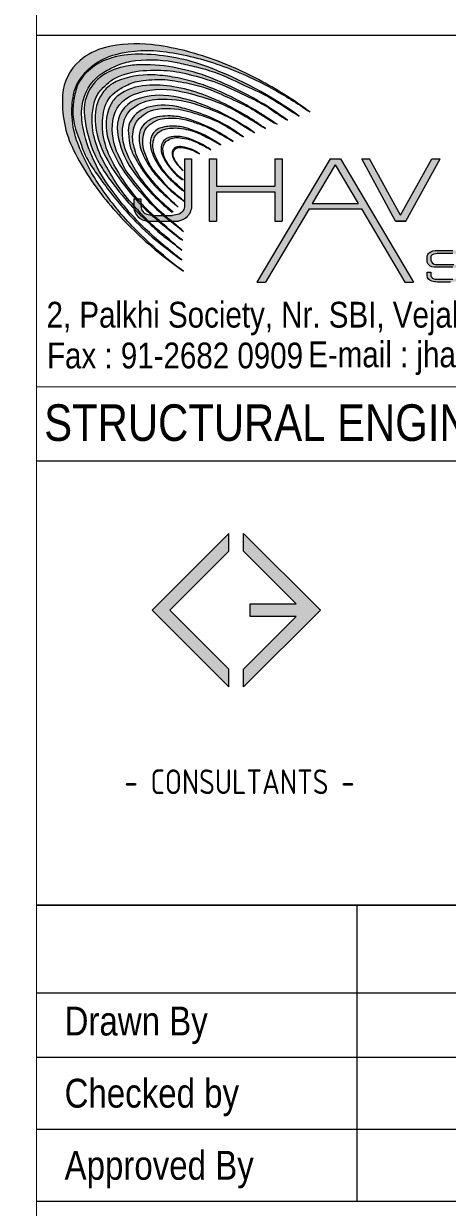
# Model space of a CAD drawing. Header units: millimetres. Extents: x 1112055 to 3390982, y -148532 to 766891.
# Drawn here: x 2508962 to 2513820, y 303938 to 317509 of the extents above; entities that cross this region are included whole.
import ezdxf

# ---------------------------------------------------------------- set-up
doc = ezdxf.new("R2010")
doc.units = ezdxf.units.MM
for name, color, linetype, lineweight in [('B TITLE BLOCK', 250, 'Continuous', 0), ('P_TITLE BLOCK TEXT', 7, 'Continuous', 9), ('tb text', 7, 'Continuous', 13)]:
    doc.layers.add(name, color=color, linetype=linetype, lineweight=lineweight)
doc.layers.add('FORMAT TEXT', color=7, linetype='Continuous')
doc.styles.add('SWINC', font='swissc.ttf')

msp = doc.modelspace()

# ---------------------------------------------------------------- hatches: boundary and pattern name
at = {"layer": 'B TITLE BLOCK', "linetype": 'Continuous', "lineweight": 0}
h = msp.add_hatch(color=251, dxfattribs=at)
h.dxf.hatch_style = 1
h.paths.add_polyline_path([(2510637.789688259, 310784.9735727616), (2511313.750124381, 311460.9340088838), (2511313.750124381, 311665.1286088958), (2510433.595088247, 310784.9735727616), (2511313.750124381, 309904.8185366275), (2511313.750124381, 310109.0131366235)])
h = msp.add_hatch(color=251, dxfattribs=at)
h.dxf.hatch_style = 1
h.paths.add_polyline_path([(2511558.981945776, 310857.1672659352), (2511558.981945776, 310712.7798795883), (2512088.030492132, 310712.7798795883), (2511484.263749167, 310109.0131366235), (2511484.263749167, 309904.8185366275), (2512364.418785302, 310784.9735727616), (2511484.263749167, 311665.1286088958), (2511484.263749167, 311460.9340088838), (2512088.030492132, 310857.1672659352)])
at = {"layer": 'P_TITLE BLOCK TEXT'}
h = msp.add_hatch(color=132, dxfattribs=at)
edge = h.paths.add_edge_path()
edge.add_arc((2509497.087323935, 312796.9146724502), 4608.424852103119, 53.40738024925768, 62.06814965141446)
edge.add_arc((2509781.606941787, 313333.5571372011), 4001.023380330492, 62.06814965141255, 70.03317482809845)
edge.add_arc((2509913.388467747, 313696.2772282207), 3615.105986300904, 70.03317482809624, 75.97859343030217)
edge.add_arc((2510130.128727815, 314564.1933910206), 2720.536365769553, 75.97859343029504, 83.7960061142994)
edge.add_arc((2510257.458466886, 315735.5230879441), 1542.306285797785, 83.79600611433271, 103.4628344697669)
edge.add_arc((2510060.799729651, 316557.0128020379), 697.6051497219257, 103.4628344698398, 130.8945988032239)
edge.add_arc((2509977.905145636, 316652.7271578943), 570.9846538430634, 130.8945988031885, 175.7468558291773)
edge.add_arc((2510625.064213859, 316604.5992218581), 1219.93084407021, 175.746855829192, 206.5994891066179)
edge.add_arc((2512297.272631782, 317441.9601707315), 3090.079060570573, 206.5994891066208, 220.0351460704732)
edge.add_arc((2513212.359561119, 318210.7663203236), 4285.255609820757, 220.0351460704701, 229.4516176688158)
edge.add_arc((2513417.668025458, 318450.7410144091), 4601.07109287479, 229.451617668814, 235.2209120167644)
edge.add_arc((2513531.097649618, 318368.9987973078), 4600.757623939519, 223.75051035085, 233.4797225032668, ccw=False)
edge.add_arc((2512757.424254196, 317628.3544379282), 3529.71860043878, 214.0067101927376, 223.7505103507841, ccw=False)
edge.add_arc((2511770.007618019, 316962.165240252), 2338.584829396477, 200.6184789275923, 214.0067101927408, ccw=False)
edge.add_arc((2510547.951506237, 316502.3746721011), 1032.894013435757, 183.5449206794397, 200.6184789276088, ccw=False)
edge.add_arc((2510544.780935027, 316502.1782564777), 1029.717364109578, 169.3544634026401, 183.5449206794448, ccw=False)
edge.add_arc((2509989.706351568, 316606.5143128875), 464.9219977430661, 148.6346277784486, 169.3544634026329, ccw=False)
edge.add_arc((2510165.177756723, 316499.5516186007), 670.4243870135293, 127.5536660419794, 148.6346277784788, ccw=False)
edge.add_arc((2510189.782024048, 316467.5488234162), 710.7920581279275, 103.94398023848731, 127.5536660419516, ccw=False)
edge.add_arc((2510379.246315833, 315704.4714326406), 1497.03872563152, 81.67138494385972, 103.9439802384972, ccw=False)
edge.add_arc((2510116.451904316, 313909.3579448461), 3311.286045258542, 70.63499127281801, 81.67138494385239, ccw=False)
edge.add_arc((2509925.848425763, 313367.0531547729), 3886.111385143163, 61.11113101054349, 70.6349912728283, ccw=False)
edge.add_arc((2509268.138697875, 312175.0667737046), 5247.51272891791, 55.4482390634318, 61.11113101054292, ccw=False)
h = msp.add_hatch(color=132, dxfattribs=at)
edge = h.paths.add_edge_path()
edge.add_arc((2509470.28429823, 312767.7216808479), 4537.372710664474, 54.2476176802861, 69.31180215863084)
edge.add_arc((2510265.41098384, 314873.2749772402), 2286.688119225094, 69.31180215862862, 88.41161020678418)
edge.add_arc((2510294.155926263, 315909.885730441), 1249.678897776269, 88.41161020676854, 104.299162341918)
edge.add_arc((2510147.995014189, 316483.3328601593), 657.8980069044239, 104.2991623419577, 145.1882889090288)
edge.add_arc((2509886.769184184, 316678.1306524273), 332.3923730206968, 147.0513518631134, 161.3344706506114)
edge.add_arc((2510779.173557721, 316419.9442594885), 1261.156383847728, 163.1975336048336, 170.9660011900473)
edge.add_arc((2510223.420031506, 316508.3050544693), 698.4223329880515, 170.9660011900535, 201.0952379920816)
edge.add_arc((2505592.142078805, 314721.6858377945), 4265.522036209674, 18.79786891564919, 21.095237992080513, ccw=False)
edge.add_arc((2510543.878147686, 316407.1887793057), 965.2150305520931, 198.7978689156404, 215.0918986736582)
edge.add_arc((2521563.835034356, 324149.8166175589), 14433.24144965804, 215.091898673657, 215.8857887100316)
edge.add_arc((2513304.8936862, 318174.4614795748), 4239.371663494402, 215.8857887100279, 222.4444580678758)
edge.add_arc((2512320.733331874, 317274.3982119348), 2905.697981980203, 222.444458067876, 230.6113169813304)
edge.add_arc((2514524.383162452, 319958.2460504865), 6378.321168606501, 230.6113169813325, 233.3279145232606)
edge.add_arc((2511410.036254511, 315775.7780392515), 1163.707536902853, 233.3279145232798, 237.0330179159908)
edge.add_arc((2513891.805875031, 318877.3645357793), 5131.539209071829, 226.396320609743, 232.62480690978862, ccw=False)
edge.add_arc((2512311.775409173, 317218.3824329284), 2840.531157877958, 219.3977118789385, 226.3963206098008, ccw=False)
edge.add_arc((2513536.860696164, 318224.5969014996), 4425.870716836632, 215.4741100902666, 219.3977118789339, ccw=False)
edge.add_arc((2511409.977060342, 316708.9551193331), 1814.203813845037, 203.2559197460728, 215.4741100902674, ccw=False)
edge.add_arc((2511193.714313968, 316616.0148412824), 1578.815898364158, 188.8184660672456, 203.2559197460744, ccw=False)
edge.add_arc((2510287.952255019, 316475.4965338401), 662.2187664898283, 166.8091135261326, 188.8184660672515, ccw=False)
edge.add_arc((2510146.864477054, 316508.5646981596), 517.3075364827082, 121.1077422017205, 166.8091135260995, ccw=False)
edge.add_arc((2510503.639299058, 315917.3129686066), 1207.863023971605, 112.4718728956214, 121.10774220173971, ccw=False)
edge.add_arc((2510332.288130346, 316331.5663599444), 759.5694870580364, 96.52507807220661, 112.4718728955431, ccw=False)
edge.add_arc((2510413.193415375, 315624.2225302026), 1471.525215046036, 77.10621375622361, 96.52507807220258, ccw=False)
edge.add_arc((2491659.166102325, 233699.012191652), 85515.8803465746, 76.96954675787367, 77.10621375622361, ccw=False)
edge.add_arc((2510487.24650864, 315055.0813503527), 2009.553635705669, 64.59019371594559, 76.96954675787362, ccw=False)
edge.add_arc((2523641.467035664, 342745.573163804), 28646.55268171924, 244.5901937159455, 245.2703384407892)
edge.add_arc((2511005.074951993, 315309.5085760223), 1559.67258655407, 57.15566881064939, 65.27033844077931, ccw=False)
edge.add_arc((2518807.162516819, 327395.4317921027), 12825.81003844288, 237.1556688106475, 238.5822244072819)
h = msp.add_hatch(color=132, dxfattribs=at)
edge = h.paths.add_edge_path()
edge.add_arc((2509961.871730637, 313710.1209743724), 3368.603485064137, 53.01612924513843, 62.88470590878565)
edge.add_arc((2508885.231034741, 311607.5647257016), 5730.784250146286, 62.88470590886767, 66.31099627690693)
edge.add_arc((2510352.113608769, 314950.9597896737), 2079.752198828497, 66.31099627691509, 76.9171029981941)
edge.add_arc((2510351.324880733, 315196.0584668948), 1842.052951668406, 75.16724703513815, 87.92433128887261)
edge.add_arc((2510339.641222458, 314873.6893789317), 2164.63369619404, 87.92433128887251, 90.44793256673738)
edge.add_arc((2510331.739775652, 315884.3556358225), 1153.936552799385, 90.44793256671844, 99.46315152081395)
edge.add_arc((2510258.692571451, 316322.599744278), 709.6463406122496, 99.46315152081914, 123.6125298632298)
edge.add_arc((2510117.03711602, 316535.7072218946), 453.7536579032331, 123.6125298633053, 145.7118384992442)
edge.add_arc((2510160.648789004, 316505.9705580303), 506.5385723949935, 145.7118384992209, 186.6728121483949)
edge.add_arc((2511158.588450814, 316622.7214773764), 1511.284483461032, 186.6728121483796, 203.6550427976609)
edge.add_arc((2510883.93720327, 316502.4149523756), 1211.439577324481, 203.6550427976902, 213.9289290409071)
edge.add_arc((2512970.646816481, 317906.1554806109), 3726.363926181037, 213.9289290409087, 220.1424188926592)
edge.add_arc((2511840.992619, 316953.4680423458), 2248.618359147255, 220.1424188926511, 226.815272252253)
edge.add_arc((2332780.25403334, 126171.2666022874), 259401.1408403656, 46.765628140033584, 46.81527225225312, ccw=False)
edge.add_arc((2511593.253291563, 316359.0023319451), 1645.719944618701, 226.7656281400085, 233.4091527490843)
edge.add_arc((2506725.918336416, 309802.9425266281), 6519.625714718475, 51.60004897864178, 53.40915274908309, ccw=False)
edge.add_arc((2530979.284330916, 338939.2838511666), 31392.42891701516, 229.2381174641755, 229.9402789040416, ccw=False)
edge.add_arc((2511818.828273902, 316711.8035207042), 2046.492943634295, 222.3327286225255, 229.2381174643248, ccw=False)
edge.add_arc((2516323.728095266, 320815.6533284647), 8140.400199665319, 220.9611253449949, 222.332728622525, ccw=False)
edge.add_arc((2511630.646783206, 316741.6070820447), 1925.670517726747, 212.7878394635956, 220.9611253449969, ccw=False)
edge.add_arc((2512482.861671939, 317290.5661378708), 2939.389542691986, 206.8507668105024, 212.7878394635885, ccw=False)
edge.add_arc((2510867.334858985, 316472.7073353701), 1128.638343811353, 192.1376993457801, 206.8507668105005, ccw=False)
edge.add_arc((2510557.505349947, 316406.0723836162), 811.724252196598, 165.7026492173356, 192.137699345802, ccw=False)
edge.add_arc((2510092.977601525, 316524.4561480522), 332.3488828546449, 135.9985851138325, 165.702649217316, ccw=False)
edge.add_arc((2510839.684246034, 315803.3342872153), 1370.418028496998, 131.2171625217567, 135.9985851138116, ccw=False)
edge.add_arc((2510201.311597718, 316532.1009110017), 401.5937771015383, 112.3874090602524, 131.2171625218077, ccw=False)
edge.add_arc((2510405.693478147, 316035.9238444649), 938.216209003156, 91.89429604946292, 112.38740906022659, ccw=False)
edge.add_arc((2510473.631498917, 313981.7869172692), 2993.476311848296, 88.85882096968459, 91.89429604946218, ccw=False)
edge.add_arc((2510507.028362906, 315658.3392098749), 1316.591420045597, 76.24362541447539, 88.85882096968322, ccw=False)
edge.add_arc((2509836.248230255, 312918.4074630684), 4137.437385975204, 71.62296314053322, 76.2436254144788, ccw=False)
edge.add_arc((2510652.966811763, 315376.8433372728), 1546.889917008942, 65.54379506612321, 71.62296314056448, ccw=False)
edge.add_arc((2506292.480197055, 305789.2148342567), 12079.52794500559, 63.83661002077838, 65.5437950661219, ccw=False)
edge.add_arc((2510999.372342184, 315370.3318486739), 1404.667903302845, 54.49647087519293, 63.8366100207848, ccw=False)
edge.add_arc((2513236.353944282, 318506.0558254649), 2447.195482992246, 234.4964708751733, 239.3390621587317)
h = msp.add_hatch(color=132, dxfattribs=at)
edge = h.paths.add_edge_path()
edge.add_arc((2509209.865155051, 312519.011758887), 4666.631408107407, 55.28720005186529, 62.77266649209104)
edge.add_arc((2510219.654690618, 314481.546224631), 2459.548166505006, 62.77266649213992, 73.66009049672924)
edge.add_arc((2510309.95470941, 314789.551631517), 2138.578660066693, 73.66009049673525, 80.30206210325413)
edge.add_arc((2510363.490969852, 315102.8195413978), 1820.76910302989, 80.30206210324015, 87.71879765214183)
edge.add_arc((2510398.905218626, 315991.8308612232), 931.0526898986169, 87.71879765215539, 113.7335407099743)
edge.add_arc((2510175.913842007, 316499.0124962197), 377.0144557217715, 113.7335407100428, 142.1411216385968)
edge.add_arc((2510239.570991171, 316449.5300917531), 457.6416285177401, 142.1411216386262, 179.0839824051902)
edge.add_arc((2510711.74603127, 316441.9805391877), 929.8770192244192, 179.083982405194, 206.9126001335007)
edge.add_arc((2511845.396823526, 317017.4279189991), 2201.216393949173, 206.9126001335146, 216.6660081225248)
edge.add_arc((2512696.015341661, 317650.6747474177), 3261.666019846885, 216.6660081225276, 221.4175533272257)
edge.add_arc((2511804.064214432, 316863.8282652135), 2072.25263506492, 221.4175533272245, 228.8969356126009)
edge.add_arc((2518263.042193397, 324267.0943928453), 11897.05522286114, 228.8969356125978, 229.84112364742)
edge.add_arc((2512477.440860445, 317410.7838843485), 2925.869316148596, 229.8411236474246, 234.6107852575575)
edge.add_arc((2514017.511674595, 319145.2011274942), 5237.748931192642, 226.7327607072961, 231.863239097975, ccw=False)
edge.add_arc((2511916.164386082, 316912.7494749211), 2171.888398153223, 216.012105859486, 226.7327607073685, ccw=False)
edge.add_arc((2511978.783847653, 316958.2653946226), 2249.302194813763, 205.6454571080764, 216.0121058594789, ccw=False)
edge.add_arc((2510756.960793138, 316371.6735309651), 893.9640115322901, 186.8155097429075, 205.6454571080976, ccw=False)
edge.add_arc((2510611.142635806, 316354.2457334705), 747.1080850819076, 166.8301474618921, 186.8155097428888, ccw=False)
edge.add_arc((2510228.862244599, 316443.696604938), 354.5017225515105, 123.58637095542869, 166.8301474618788, ccw=False)
edge.add_arc((2510589.427002892, 315900.7228495086), 1006.289605214421, 115.5585784403805, 123.58637095542551, ccw=False)
edge.add_arc((2510385.794521051, 316326.5263338583), 534.2993564349485, 95.85490133411099, 115.5585784403803, ccw=False)
edge.add_arc((2510582.843808384, 314404.9282535752), 2465.974174772434, 92.7148386940309, 95.85490133412219, ccw=False)
edge.add_arc((2510515.267308981, 315830.0406093991), 1039.260534973545, 80.06109503447539, 92.71483869401328, ccw=False)
edge.add_arc((2508958.637468361, 306946.5728590107), 10058.07951158695, 79.28571113577192, 80.06109503447573, ccw=False)
edge.add_arc((2510530.336790311, 315253.2010385855), 1604.068009803695, 65.80530353127023, 79.28571113577738, ccw=False)
edge.add_arc((2498008.682110802, 287384.3567540153), 32156.71630206678, 65.22654519456478, 65.80530353126977, ccw=False)
edge.add_arc((2511032.88315543, 315605.6412654557), 1075.038221138345, 56.83056846318078, 65.22654519454659, ccw=False)
edge.add_arc((2514206.178853282, 320460.5966715423), 4724.996052994775, 236.8305684631811, 240.3307255067283)
h = msp.add_hatch(color=132, dxfattribs=at)
edge = h.paths.add_edge_path()
edge.add_arc((2509974.727360678, 313933.7723161639), 2952.939911438774, 53.45077465836557, 63.24895756192379)
edge.add_arc((2509974.727360564, 313933.7723159527), 2952.939911686806, 63.24895756192669, 69.50129580793718)
edge.add_arc((2510415.999163988, 315114.0887427129), 1692.833697193314, 69.50129580793288, 81.0246655039673)
edge.add_arc((2510452.510461193, 315345.2560391281), 1458.800806882238, 81.02466550398422, 93.23353139608206)
edge.add_arc((2510404.507206074, 316194.9349123266), 607.7670237224704, 93.23353139606027, 126.5489646332064)
edge.add_arc((2510202.641831318, 316467.2532908604), 268.7877783189213, 126.5489646331453, 154.7327908248584)
edge.add_arc((2510459.951219585, 316345.8038160248), 553.3191407964289, 154.7327908248444, 198.2173147103045)
edge.add_arc((2511279.224107304, 316615.4414097577), 1415.82276195335, 198.217314710292, 217.7196306197726)
edge.add_arc((2513447.293908535, 318292.3030406581), 4156.697000624698, 217.7196306197807, 222.3629290591741)
edge.add_arc((2511784.839723062, 316776.2450778105), 1906.766853811994, 222.3629290591775, 231.7364027694779)
edge.add_arc((2557601.805779747, 374866.4291860899), 75890.98049681171, 231.7364027694789, 231.9209567121595)
edge.add_arc((2519219.991757114, 325328.8794496959), 13229.42083976517, 229.1543371190405, 230.450308938883, ccw=False)
edge.add_arc((2511619.233753584, 316537.4911643074), 1607.887799207213, 219.2765559648438, 229.1543371190196, ccw=False)
edge.add_arc((2519066.867250326, 322628.2213342566), 11228.91886167109, 217.5748957151375, 219.2765559648443, ccw=False)
edge.add_arc((2510630.291721403, 316137.0703062409), 584.1620150515149, 204.6714784584379, 217.5748957151727, ccw=False)
edge.add_arc((2505409.390982975, 313738.8722955202), 5161.197696855961, 24.67147845843877, 26.00574068750135)
edge.add_arc((2510671.219167346, 316305.8900241433), 693.408682825439, 172.4000021791179, 206.0057406875469, ccw=False)
edge.add_arc((2510352.503328085, 316348.4157841641), 371.8682865091716, 110.8295050099585, 172.4000021790949, ccw=False)
edge.add_arc((2510550.640545271, 315827.6239178934), 929.0778743713975, 78.67766828734352, 110.8295050099347, ccw=False)
edge.add_arc((2510164.785448191, 313900.5171366644), 2894.434000428118, 71.27996263670212, 78.67766828735802, ccw=False)
edge.add_arc((2510468.155643377, 314795.7547187628), 1949.191278303378, 58.949448242059816, 71.27996263671179, ccw=False)
edge.add_arc((2502968.80388276, 302339.6444601808), 16488.61903881287, 57.89011606814972, 58.94944824206061, ccw=False)
h = msp.add_hatch(color=132, dxfattribs=at)
edge = h.paths.add_edge_path()
edge.add_line((2510665.54575768, 315346.2962277584), (2510674.634311281, 315346.2962277584))
edge.add_arc((2512801.96144493, 317816.7013007415), 3260.1260647736, 224.4152357703004, 229.2674421493873, ccw=False)
edge.add_arc((2511664.987873361, 316702.7020927197), 1668.365046931824, 214.3545270102474, 224.415235770344, ccw=False)
edge.add_arc((2511509.534180241, 316596.4418484947), 1480.064515322319, 201.8986111304302, 214.3545270101991, ccw=False)
edge.add_arc((2510670.664439309, 316259.2419951789), 575.9593315508328, 171.2118722930004, 201.8986111306264, ccw=False)
edge.add_arc((2510409.265971423, 316299.6531551841), 311.4556059273378, 121.70418698987629, 171.2118722928182, ccw=False)
edge.add_arc((2510525.93399401, 316110.7824015481), 533.4546804173787, 92.64938196631499, 121.7041869898066, ccw=False)
edge.add_arc((2510557.850112572, 315421.0534771972), 1223.921643934354, 72.56091565515271, 92.64938196650161, ccw=False)
edge.add_arc((2509919.499640229, 313388.9335014317), 3353.945803758677, 68.33645517902733, 72.56091565516198, ccw=False)
edge.add_arc((2510509.827309835, 314875.1132230162), 1754.815752030914, 57.85118426067561, 68.33645517893183, ccw=False)
edge.add_arc((2516862.905200187, 324983.6449946508), 10184.36400451964, 237.8511842608815, 238.9481287370371)
edge.add_arc((2510056.397803626, 314095.6543981005), 2662.96625338309, 54.31799968908161, 68.47983176015022)
edge.add_arc((2510460.037974451, 315231.9386170381), 1458.412762563347, 66.85630585585135, 85.85399925657502)
edge.add_arc((2510513.620892785, 315971.1364410119), 717.2754256847136, 85.85399925656004, 116.2518230928179)
edge.add_arc((2510388.097774668, 316315.0603054076), 355.5097406639811, 122.6386322867806, 188.0987234821168)
edge.add_arc((2511031.637350877, 316406.6349220814), 1005.532122246756, 188.098723482189, 214.7424679282329)
edge.add_arc((2511975.15588212, 317060.9933075369), 2153.753405544758, 214.7424679281972, 225.7640883251237)
edge.add_arc((2512473.970437415, 317573.2927337749), 2868.782539706242, 225.7640883252621, 230.9217965040516)
h = msp.add_hatch(color=132, dxfattribs=at)
edge = h.paths.add_edge_path()
edge.add_arc((2510411.15446847, 314835.785491148), 1741.627689312495, 52.08510123109208, 71.80500871354096)
edge.add_arc((2509791.748360174, 312951.295904833), 3725.302291641885, 71.80500871358414, 74.9371066186913)
edge.add_arc((2510567.822102571, 315834.9771832413), 739.0156059583135, 74.93710661871977, 102.4675891183725)
edge.add_arc((2510480.897727609, 316228.1200158166), 336.3778857065755, 102.4675891185265, 150.025836448713)
edge.add_arc((2510370.582663201, 316291.7441392328), 209.0301628501234, 150.0258364487284, 181.2845138723814)
edge.add_arc((2511178.569695837, 316309.8614330009), 1017.220289769779, 181.2845138723712, 189.7474603923822)
edge.add_arc((2510627.050460864, 316215.1182633407), 457.622456735234, 189.7474603924134, 208.0002640887348)
edge.add_arc((2511849.019361422, 316864.8578776458), 1841.591228178587, 208.0002640887402, 216.8454368057396)
edge.add_arc((2511481.794012509, 316589.6837510834), 1382.706431275715, 216.8454368057587, 228.6207560839325)
edge.add_arc((2540086.478808075, 349059.0340261961), 44654.94579489609, 228.6207560839334, 228.9060257595739)
edge.add_arc((2512820.363672747, 317745.4309388005), 3134.268822218063, 219.4514480692677, 228.2904279772956, ccw=False)
edge.add_arc((2511077.483873725, 316311.1904732525), 877.1299902323932, 200.0239070842857, 219.4514480692606, ccw=False)
edge.add_arc((2511073.986710356, 316309.9159571106), 873.4078211073581, 192.3194102271649, 200.0239070842735, ccw=False)
edge.add_arc((2510614.35586093, 316209.5371005026), 402.9437601998659, 158.6643999725124, 192.3194102271357, ccw=False)
edge.add_arc((2510542.982125624, 316182.6516542181), 349.9807768379409, 97.73922979287607, 150.2835099228983, ccw=False)
edge.add_arc((2510613.444082139, 315664.1776178537), 873.2208877751464, 71.77680479684773, 97.73922979255332, ccw=False)
edge.add_arc((2513785.105577001, 325297.6950615992), 9268.972907304062, 251.7768047968465, 252.5678241103891)
edge.add_arc((2510605.764835932, 315172.3363886921), 1343.806926593994, 59.164841834613185, 72.56782411040768, ccw=False)
edge.add_arc((2508329.622556034, 311359.3938084631), 5784.454942184798, 56.98458129739669, 59.16484183460568, ccw=False)
h = msp.add_hatch(color=132, dxfattribs=at)
edge = h.paths.add_edge_path()
edge.add_arc((2510345.457659182, 314767.7366394107), 1722.646780077534, 53.79917193803185, 74.0576310209755)
edge.add_arc((2510628.625901539, 315759.0237404571), 691.7081930633697, 74.05763102096311, 88.70665562103672)
edge.add_arc((2510625.528916952, 315621.8491335695), 828.9177557280133, 88.70665562101334, 97.13749609268346)
edge.add_arc((2510560.758735672, 316139.0951742709), 307.6321881157985, 97.13749609277471, 135.0369673458905)
edge.add_arc((2510476.578153091, 316223.1671999465), 188.6596030998616, 135.036967345854, 170.189861331595)
edge.add_arc((2510654.180001819, 316192.4576680512), 368.8969244882583, 170.1898613316225, 199.4159961851019)
edge.add_arc((2511183.270648837, 316378.9459468857), 929.8913905097792, 199.4159961850988, 211.5021791769233)
edge.add_arc((2511208.551020743, 316394.439101327), 959.5416019534589, 211.5021791769072, 222.0730402201978)
edge.add_arc((2513458.3948758, 318425.4068960006), 3990.486595700821, 222.0730402201992, 224.6311614513895)
edge.add_arc((2511225.127339908, 316220.7089228829), 852.3060655836997, 224.6311614513929, 233.5458073493827)
edge.add_arc((2536993.235647736, 351102.5980555287), 44219.82380901941, 233.5458073493828, 233.6839679009711)
edge.add_arc((2496169.70349509, 298078.7303957755), 22731.07114612652, 49.92232914479866, 50.37208949815113)
edge.add_arc((2511008.520355802, 315997.9987019271), 534.5829915505318, 219.974673994025, 230.3720894981709, ccw=False)
edge.add_arc((2506538.88722623, 312250.8966712609), 5297.945957471212, 39.97467399401712, 41.74776493043341)
edge.add_arc((2510964.508978279, 316200.6049485495), 633.8601222867545, 208.7369917656594, 221.7477649304244, ccw=False)
edge.add_arc((2511136.578077294, 316294.9544710442), 830.0987709549448, 197.3262203634033, 208.7369917656495, ccw=False)
edge.add_arc((2510693.906239969, 316156.8552825352), 366.3857762800537, 163.1950476221334, 197.3262203633385, ccw=False)
edge.add_arc((2510501.702397129, 316214.9031720333), 165.6076034756585, 133.2193021888979, 163.1950476221176, ccw=False)
edge.add_arc((2510612.475656281, 316097.0212401876), 327.3693566686746, 96.02578422549658, 133.2193021890138, ccw=False)
edge.add_arc((2510654.485561713, 315699.0465830697), 727.5551383583813, 69.94961683806969, 96.02578422542621, ccw=False)
edge.add_arc((2511246.720064619, 317321.7562565455), 999.8499649235615, 249.949616838133, 253.9176478194578)
edge.add_arc((2509946.551657476, 313693.5210524413), 2857.018689608536, 66.92861449592073, 69.01444899371262, ccw=False)
edge.add_arc((2509604.682212877, 313330.7299402261), 3329.228286439429, 58.12212091341269, 63.96105235790469, ccw=False)
h = msp.add_hatch(color=132, dxfattribs=at)
edge = h.paths.add_edge_path()
edge.add_arc((2510440.318661181, 315024.1370370611), 1345.540239008622, 54.40415380801941, 72.89465886731801)
edge.add_arc((2510677.81441823, 315795.8730714665), 538.086994903807, 72.89465886729917, 90.33272499461438)
edge.add_arc((2510678.544883297, 315670.0872262148), 663.8749611305083, 90.33272499457308, 97.0688833137382)
edge.add_arc((2510632.278015887, 316043.1917571229), 287.9127103505928, 97.06888331375157, 114.3860548472819)
edge.add_arc((2510582.577790555, 316152.8262163684), 167.5390128480173, 114.3860548472231, 172.3731700212582)
edge.add_arc((2510701.853947286, 316136.8545276332), 287.8797640734703, 172.3731700214133, 199.3428935672428)
edge.add_arc((2511128.101052266, 316286.4824716848), 739.6265030142921, 199.3428935671713, 213.5415274181781)
edge.add_arc((2511192.666761493, 316329.2849125127), 817.091203039901, 213.5415274181662, 220.9844170734551)
edge.add_arc((2511616.904158896, 316697.8663334014), 1379.078421033168, 220.9844170734643, 232.4085544282516)
edge.add_arc((2510973.042749446, 315861.5369801125), 323.6143990158885, 232.4085544282368, 239.7843643084275)
edge.add_arc((2506545.544813912, 310934.1486260312), 6307.822627834916, 47.46137804962913, 48.86303749327158)
edge.add_arc((2511286.160060735, 316361.3461787942), 898.2793833191829, 218.9083538298722, 228.8630374935168, ccw=False)
edge.add_arc((2511211.820607651, 316301.3439040561), 802.7460003592047, 201.7874292417053, 218.908353829849, ccw=False)
edge.add_arc((2510761.371494664, 316121.2917422228), 317.6447899149732, 179.1340630967177, 201.7874292417289, ccw=False)
edge.add_arc((2510628.28285927, 316123.3033238307), 184.5409532642921, 133.6215333948957, 179.1340630967553, ccw=False)
edge.add_arc((2510615.363567065, 316136.8597115293), 165.8144010310594, 104.9504250510499, 133.6215333947431, ccw=False)
edge.add_arc((2510694.743345211, 315839.581710166), 473.5080136879968, 83.71208113015041, 104.9504250510513, ccw=False)
edge.add_arc((2510660.859943831, 315532.0752472394), 782.8756099758527, 67.91761218114061, 83.71208113019537, ccw=False)
edge.add_arc((2510586.855780115, 315349.664133893), 979.7269003377514, 60.428290541117974, 67.91761218113157, ccw=False)
edge.add_arc((2512735.265643496, 319135.9011588964), 3373.577103576763, 240.4282905411152, 242.4768509611862)
edge.add_arc((2510588.555169611, 315016.1734741208), 1271.906946039757, 60.051972186282285, 62.476850961184596, ccw=False)
h = msp.add_hatch(color=132, dxfattribs=at)
edge = h.paths.add_edge_path()
edge.add_arc((2510570.387673077, 315324.9761706738), 913.0002425586749, 53.77482452011512, 73.4665214246601)
edge.add_arc((2510718.225029454, 315822.9979395808), 393.4989757119697, 73.46652142480097, 95.26531184417212)
edge.add_arc((2510709.241481289, 315920.4792754163), 295.6045684410313, 95.26531184429852, 106.5237001269413)
edge.add_arc((2510660.075286166, 316086.2097978758), 122.7349042011332, 106.5237001272752, 172.3154988673843)
edge.add_arc((2510737.962073858, 316075.7005442416), 201.3274999529339, 172.3154988673656, 205.4996475874697)
edge.add_arc((2511198.527460502, 316295.3754875732), 711.5995412216963, 205.4996475874659, 218.9425185811772)
edge.add_arc((2511198.527460387, 316295.3754874917), 711.5995410848742, 218.942518581195, 230.59366212535)
edge.add_arc((2510879.913283357, 315907.575708053), 209.6994885450348, 230.5936621254902, 245.3563809870639)
edge.add_arc((2511209.376840815, 316285.8015482135), 705.244914423866, 218.8547993056137, 233.7616415748698, ccw=False)
edge.add_arc((2511209.376840879, 316285.8015482623), 705.244914513262, 207.9136490482085, 218.8547993056819, ccw=False)
edge.add_arc((2510794.216568061, 316065.8588573965), 235.4227785933856, 177.0418109073397, 207.9136490482355, ccw=False)
edge.add_arc((2510679.986961212, 316071.7617939778), 121.040753178199, 121.2866366245847, 177.0418109073316, ccw=False)
edge.add_arc((2510716.965096497, 316010.9114788232), 192.2456922160787, 97.41777900959431, 121.28663662447741, ccw=False)
edge.add_arc((2510722.035622124, 315971.9652177128), 231.520639498946, 82.58222099040279, 97.41777900959949, ccw=False)
edge.add_arc((2510632.85273806, 315286.9593332753), 922.3076171672238, 75.64489222990318, 82.58222099042132, ccw=False)
edge.add_arc((2510765.338053153, 315804.6391231398), 387.9437677676731, 66.15815399286612, 75.64489222989062, ccw=False)
edge.add_arc((2510345.455941638, 314854.5189275904), 1426.707154474266, 62.2863653553668, 66.15815399288073, ccw=False)
edge.add_arc((2509846.975778282, 313905.602862726), 2498.585958926345, 59.637484416533084, 62.286365355364296, ccw=False)
h = msp.add_hatch(color=132, dxfattribs=at)
edge = h.paths.add_edge_path()
edge.add_arc((2510722.100549603, 315683.5040948209), 418.927584970507, 52.438876092928, 81.89911070127651)
edge.add_arc((2510756.497333394, 315925.1616064225), 174.8343821825561, 81.89911070123233, 102.2464079621247)
edge.add_arc((2510734.305186639, 316027.4033503368), 70.21189140012099, 102.246407961954, 161.9990718889675)
edge.add_arc((2510758.624682418, 316019.5010316285), 95.78305711251726, 161.9990718890791, 198.0009281112104)
edge.add_arc((2510917.140252739, 316071.00870141), 262.4570685308103, 198.0009281109607, 220.6716531574946)
edge.add_arc((2511282.555746313, 316385.0012039755), 744.245169889997, 220.6716531574818, 228.8148331923927)
edge.add_arc((2511121.203543176, 316179.6597464252), 483.6551089197714, 204.951368792315, 227.1815915671103, ccw=False)
edge.add_arc((2510747.794417382, 316005.9219154867), 71.80658200672767, 180.8823689892952, 204.9513687920795, ccw=False)
edge.add_arc((2510860.107772276, 316007.6517053179), 184.133256743127, 171.9576228936544, 180.8823689892889, ccw=False)
edge.add_arc((2510740.888449343, 316024.496816486), 63.72974878947468, 112.30779703257, 171.9576228936771, ccw=False)
edge.add_arc((2510744.652672249, 316015.3222491135), 73.64650534132434, 93.65673225922819, 112.30779703235879, ccw=False)
edge.add_arc((2510758.169777248, 315803.8161319765), 285.5841134107656, 72.28647651721627, 93.65673225906289, ccw=False)
edge.add_arc((2510657.001553272, 315487.0723273336), 618.0922295802344, 58.76836075444862, 72.28647651717381, ccw=False)
for color, points in [(256, [(2510804.450618024, 315406.5782868944), (2510804.450618024, 315958.0008544761), (2510887.794213506, 315958.0008544761), (2510887.794213506, 315417.4526762165, -0.1971644618703633), (2510824.614093697, 315283.3041428998, -0.1370125281294121), (2510735.464344519, 315246.4392325772), (2510379.758399582, 315246.4392325772, -0.1806806632645672), (2510274.864940032, 315292.7365703072, -0.1938255351077862), (2510226.33526663, 315402.9642777026), (2510226.33526663, 315502.3814069477), (2510305.79316489, 315502.3814069477), (2510305.79316489, 315415.597511307, 0.3491660753473304), (2510389.360681898, 315319.6270200976, 0.0418260561423153), (2510474.53253086, 315311.1755652812), (2510668.672502067, 315311.1755652812, 0.0753803811725278), (2510742.419083977, 315326.383123202, 0.2867859399539136)]), (7, [(2511926.521432005, 315958.0008544761), (2511843.17783652, 315958.0008544761), (2511843.17783652, 315644.275553462), (2511172.377410059, 315644.275553462), (2511172.377410059, 315958.0008544761), (2511089.033814575, 315958.0008544761), (2511089.033814575, 315246.4392325772), (2511172.377410059, 315246.4392325772), (2511172.377410059, 315582.2427274167), (2511843.17783652, 315582.2427274167), (2511843.17783652, 315246.4392325772), (2511926.521432005, 315246.4392325772)]), (7, [(2513739.031908276, 315958.0008544761), (2513643.137174661, 315958.0008544761), (2513285.112660712, 315313.7612831118), (2512927.08814678, 315958.0008544761), (2512838.327289846, 315958.0008544761), (2513226.630941596, 315246.4392325772), (2513343.594379829, 315246.4392325772)])]:
    msp.add_hatch(color=color, dxfattribs=at).paths.add_polyline_path(points)
h = msp.add_hatch(color=7, dxfattribs=at)
h.paths.add_polyline_path([(2512594.62953129, 315958.0008544761), (2512474.963228398, 315958.0008544761), (2511637.479077289, 314546.6878062902), (2511736.223733931, 314546.6878062902), (2512234.166757131, 315385.8123258298), (2512835.426002557, 315385.8123258298), (2513333.369025758, 314546.6878062902), (2513432.113682399, 314546.6878062902)])
h.paths.add_polyline_path([(2512534.796379835, 315892.4278941709), (2512798.615240606, 315447.8451518593), (2512270.977519083, 315447.8451518593)], flags=16)
h = msp.add_hatch(color=7, dxfattribs=at)
edge = h.paths.add_edge_path()
edge.add_line((2513941.698884692, 314809.2393397226), (2513941.698884692, 314843.4500191098))
edge.add_arc((2513883.8722536, 314805.870754418), 68.96463150618206, 33.01826321564511, 89.55826277277895)
edge.add_line((2513884.403949712, 314874.8333362775), (2513720.975475682, 314874.8333362775))
edge.add_arc((2513729.709280666, 314673.7612933086), 201.2616352297931, 92.48714741873879, 114.0429537283691)
edge.add_arc((2513660.259569075, 314829.4337101051), 30.80001552263284, 114.0429537294062, 173.3691583151758)
edge.add_line((2513629.665582482, 314832.9902450436), (2513629.665582482, 314798.6743552989))
edge.add_arc((2513692.516838558, 314811.3166834752), 64.11013064898705, 191.3730973809643, 266.989319789544)
edge.add_line((2513689.149639561, 314747.2950400862), (2513896.221738028, 314747.2950400862))
edge.add_arc((2513902.028376667, 314652.2179183088), 95.2542709662818, 15.593509061330622, 93.49488039938291, ccw=False)
edge.add_line((2513993.776626165, 314677.823285938), (2513994.005572994, 314616.9041558026))
edge.add_arc((2513911.466755531, 314638.4947570628), 85.31594488390549, 286.83610795885704, 345.3409580231924, ccw=False)
edge.add_arc((2513852.557254853, 314894.6163692253), 347.9771338017465, 270.9573158560145, 283.9044309719972, ccw=False)
edge.add_line((2513858.371095432, 314546.6878062902), (2513706.323972944, 314546.6878062902))
edge.add_arc((2513711.654309665, 314818.4122606905), 271.7767311709104, 255.2817551210301, 268.87619010347515, ccw=False)
edge.add_arc((2513660.760805732, 314624.6691329375), 71.46061027190409, 183.4260365920886, 255.2817551212632, ccw=False)
edge.add_line((2513589.427911673, 314620.3986474635), (2513589.427911673, 314658.9217057126))
edge.add_line((2513589.427911673, 314658.9217057072), (2513629.665582489, 314658.9217057072))
edge.add_line((2513629.665582482, 314658.9217057072), (2513629.665582482, 314620.3752108163))
edge.add_arc((2513683.451800008, 314638.4902854589), 56.75485110559371, 198.6134072769036, 234.8504137460179)
edge.add_arc((2513691.66841333, 314650.1598626944), 71.02691359214818, 234.8504137462263, 265.2644397945826)
edge.add_line((2513685.804640976, 314579.3754108272), (2513881.744043306, 314579.3754108272))
edge.add_arc((2513874.708985334, 314667.5699170567), 88.47464592272755, 274.5606862053867, 333.2673842339913)
edge.add_line((2513953.727060096, 314627.7715900711), (2513954.175971648, 314662.7395441575))
edge.add_arc((2513899.2210957, 314654.9690893791), 55.50151671281507, 8.048099003175661, 64.75619501759226)
edge.add_arc((2513871.831296681, 314596.878126569), 119.7258193677833, 64.75619501777959, 84.27045226384784)
edge.add_line((2513883.783871466, 314716.005821828), (2513671.20693865, 314716.005821828))
edge.add_arc((2513668.259713872, 314797.9319149756), 81.97908801052033, 195.9277156249536, 272.0602807550699, ccw=False)
edge.add_line((2513589.427911673, 314775.4348522121), (2513589.427911673, 314842.9239673106))
edge.add_arc((2513648.803656368, 314832.1141132319), 60.35173571639435, 127.42578174409411, 169.6818301060569, ccw=False)
edge.add_arc((2513700.57919861, 314764.457631816), 145.5462558042812, 88.3567074096274, 127.42578174509751, ccw=False)
edge.add_line((2513704.753019035, 314909.9440291259), (2513885.062542466, 314909.9440291259))
edge.add_arc((2513885.74847775, 314789.2079439159), 120.738033688185, 45.300427081282805, 90.32550976596679, ccw=False)
edge.add_arc((2513933.121952359, 314837.0808418972), 53.38775189175037, 1.8933564716198816, 45.30042708078719, ccw=False)
edge.add_line((2513986.480557411, 314838.8447353438), (2513986.480557411, 314809.2393397202))
edge.add_line((2513986.480557411, 314809.2393397226), (2513941.698884699, 314809.2393397226))

# ---------------------------------------------------------------- linework, layer by layer
at = {"layer": 'B TITLE BLOCK', "color": 250, "lineweight": 0}
for p, q in [((2523077.420186256, 317371.8747887653), (2509110.064381571, 317371.8747887653)), ((2523077.420186256, 312494.4589418533), (2509110.064381571, 312494.4589418533)), ((2523077.420186256, 307400.5898942049), (2509110.064381571, 307400.5898942049)), ((2509110.064381571, 307400.5898942049), (2523077.420186256, 307400.5898942049)), ((2509110.064381571, 307400.5898942049), (2523077.420186256, 307400.5898942049)), ((2512786.06121817, 304005.903519903), (2512786.06121817, 307400.5748929877)), ((2509110.44126957, 306395.0811428134), (2523077.797074254, 306395.0811428134)), ((2509110.44126957, 306395.0811428134), (2523077.797074254, 306395.0811428134)), ((2509110.44126957, 305659.9324968028), (2523077.797074254, 305659.9324968028)), ((2509110.44126957, 305659.9324968028), (2523077.797074254, 305659.9324968028)), ((2509110.44126957, 304832.9180083693), (2523077.797074254, 304832.9180083693)), ((2509110.44126957, 304832.9180083693), (2523077.797074254, 304832.9180083693)), ((2509110.44126957, 304832.9180083693), (2523077.797074254, 304832.9180083693)), ((2523077.797074254, 304005.9035199358), (2509109.96886374, 304005.9035199358)), ((2523077.797074254, 304005.9035199358), (2509110.44126957, 304005.9035199358))]:
    msp.add_line(p, q, dxfattribs=at)
at = {"layer": 'B TITLE BLOCK', "color": 250, "lineweight": 0, "const_width": 11.64627147915332}
for points in [[(2509110.064381571, 291583.3433155082), (2523077.420186256, 291583.3433155082), (2523077.420186256, 365874.5987920738), (2509110.064381571, 365874.5987920738)], [(2523077.420186256, 291583.3433155082), (2509110.064381571, 291583.3433155082), (2509110.064381571, 318224.1365391475), (2523077.420186256, 318224.1365391475)]]:
    msp.add_lwpolyline(points, close=True, dxfattribs=at)
msp.add_lwpolyline([(2509110.064381571, 313346.7206922357), (2523077.420186256, 313346.7206922357)], dxfattribs=at)
at = {"layer": 'B TITLE BLOCK', "color": 251, "linetype": 'Continuous', "lineweight": 0}
for points in [[(2510433.473163082, 310785.0954979231), (2511313.750124381, 309904.8185366245), (2511313.750124381, 310109.0131366209), (2510637.789688259, 310784.9735727591), (2511313.750124381, 311460.9340088805), (2511313.750124381, 311665.1286088932), (2510433.473163082, 310784.8516475786)], [(2512364.540710483, 310785.0954979231), (2511484.263749167, 309904.8185366245), (2511484.263749167, 310109.0131366209), (2512088.030492132, 310712.7798795858), (2511558.981945776, 310712.7798795858), (2511558.981945776, 310857.1672659327), (2512088.030492132, 310857.1672659327), (2511484.263749167, 311460.9340088805), (2511484.263749167, 311665.1286088932), (2512364.540710483, 310784.8516475786)]]:
    msp.add_lwpolyline(points, dxfattribs=at)
at = {"layer": 'P_TITLE BLOCK TEXT', "color": 132}
for points in [[(2512244.268272235, 316496.992570929, 0.0378077344590599), (2511655.770400497, 316868.4827969506, 0.0347679777517854), (2511147.860380088, 317094.0809879762, 0.0259476034711019), (2510789.272237627, 317203.6721181372, 0.0341231325262742), (2510424.133431526, 317268.7967541108, 0.0860239859578199), (2509898.387082168, 317235.4485593778, 0.1202685463825944), (2509604.098874958, 317084.3431294885, 0.1982422965544351), (2509408.492916841, 316695.0732157148, 0.1354391661309318), (2509534.253010368, 316058.3738263903, 0.0586913647724932), (2509931.353587672, 315454.2439743691, 0.0411102443579723), (2510426.558054307, 314954.5836463624, 0.0251786142158179), (2510793.153470142, 314671.6169690033, -0.0424772162099488), (2510207.704482482, 315187.4852312697, -0.0425409834133469), (2509831.38609471, 315654.2181489423, -0.058483720823887), (2509581.218473814, 316138.6477319509, -0.0746355753155785), (2509517.033802498, 316438.5097278791, -0.0619967981424928), (2509532.78620029, 316692.4005128709, -0.0906544603941746), (2509592.725486668, 316848.5032731447, -0.0922433481412321), (2509756.551239793, 317031.0525389839, -0.1033826611895562), (2510018.500262923, 317157.3951165772, -0.09748963543525802), (2510596.092942353, 317185.7217445829, -0.0481926094262887), (2511214.424792646, 317033.3090984467, -0.041579616785334), (2511803.276616462, 316769.5706178529, -0.0247140572276785), (2512244.268272235, 316496.992570929, 0.3374903865144703)], [(2512121.395897282, 316450.0250910476, 0.0658247287167134), (2511073.257073076, 317012.5101795377, 0.0835321098018171), (2510328.795876629, 317159.084442166, 0.0694337833072887), (2509985.504176416, 317120.8487541806, 0.1803299053549353), (2509607.839342657, 316858.9145929498, 0.0624026744664062), (2509571.859654298, 316784.5105265809, 0.0339093221289556), (2509533.661390167, 316617.9716944846, 0.1322262159305749), (2509571.803552368, 316256.9294006288, -0.0100244993983427), (2509630.146484244, 316096.1670719549, 0.0712161484653518), (2509754.109276415, 315852.2967310635, 0.0034640126136177), (2509870.20964017, 315689.4629674592, 0.0286254085562181), (2510176.526098037, 315313.4147594784, 0.0356497353499514), (2510476.841691021, 315028.7035801444, 0.0118539480662082), (2510715.030022941, 314842.406961102, 0.0161679718986353), (2510776.798231757, 314799.4456993348, -0.0271835911207152), (2510352.75751471, 315161.4754957896, -0.0305466870762123), (2510116.729616536, 315415.4982915754, -0.0171216152086295), (2509932.529687823, 315656.109100392, -0.0533624770165587), (2509743.176543166, 315992.6370935101, -0.0630787383131954), (2509633.561560839, 316373.9755308071, -0.0963302348745512), (2509643.205990111, 316626.6122132748, -0.2020957094585242), (2509879.598040706, 316951.482003419, -0.0376989324376342), (2510041.958003783, 317033.4596732497, -0.0696935291840665), (2510245.97210898, 317086.2155169128, -0.08493413319410499), (2510741.556028554, 317058.6438256186, -0.0005963223456894), (2510940.338375126, 317012.8897105571, -0.0540677109372014), (2511349.525345062, 316870.2345182661, 0.0029676999220204), (2511657.544241054, 316726.1462869749, -0.0354217290813857), (2511850.976504969, 316619.8631615923, 0.0062246034213168), (2512121.395897282, 316450.0250910476, 0.2812547078595315)], [(2511988.390496385, 316400.977925547, 0.043086421605769), (2511497.222307552, 316708.4852026837, 0.0149511259026391), (2511187.699880225, 316855.4714833815, 0.0463109359686594), (2510822.887485277, 316976.729067189, 0.0557208411864009), (2510418.042803587, 317036.9027828182, 0.0110117328820507), (2510322.718509144, 317038.2569247624, 0.039356614906263), (2510142.017299881, 317022.5888940202, 0.1057632666975337), (2509865.851031361, 316913.5933594211, 0.0967263996622754), (2509742.139167752, 316791.3317716693, 0.1806536101083485), (2509657.541559532, 316447.1110559708, 0.0742348756008501), (2509774.285565259, 316016.3500474962, 0.0448583382406841), (2509878.768752379, 315826.2328505293, 0.0271181085348288), (2510122.049098157, 315503.8068070278, 0.0291240456547083), (2510302.144406733, 315313.8855635878, -0.000216613306503), (2510465.960979544, 315160.0001720623, 0.0289959667696879), (2510612.245193789, 315037.6328725407, -0.0078938682839309), (2510775.565009646, 314912.3340052639, -0.0030637668376843), (2510482.638548939, 315161.7292040236, -0.0301395640770061), (2510305.965457194, 315333.62375516, -0.0059848197593682), (2510176.467956044, 315479.2399082424, -0.0356778139557991), (2510011.771093183, 315698.7991212469, -0.0259111629145397), (2509860.379564563, 315962.9372438767, -0.064286207524478), (2509763.927111615, 316235.3977186877, -0.1158589328579628), (2509770.922510437, 316606.5311030427, -0.1303390755169017), (2509853.911523747, 316755.3309851083, -0.0208659192464267), (2509936.695510047, 316834.1868060085, -0.0823456686396722), (2510048.357702278, 316903.4264658456, -0.0896571554847293), (2510374.680103153, 316973.6273292578, -0.0132455331616544), (2510533.249616836, 316974.6694925688, -0.0550998340812782), (2510820.10585031, 316937.1650206092, -0.0201641747863743), (2511140.652814005, 316844.8456460399, -0.0265315974663756), (2511293.375488078, 316784.943171323, -0.0074491377742839), (2511618.73599611, 316631.0778908129, -0.040776622862886), (2511815.137581408, 316513.8435421224, 0.0211329357104282), (2511988.390496385, 316400.977925547, 0.0357585835746127)], [(2511867.339903636, 316355.0613753235, 0.0326731279666143), (2511344.952528943, 316668.5720494365, 0.0475411173020524), (2510911.612154403, 316841.7521587978, 0.028989184821796), (2510670.206632647, 316897.5690026711, 0.032372915663399), (2510435.964815453, 316922.145699135, 0.1140007725764905), (2510024.171656543, 316844.1417603699, 0.1245901757297047), (2509878.251594736, 316730.393321633, 0.1626044224819583), (2509781.987848219, 316456.8463361361, 0.1220255604088077), (2509882.576542385, 316021.0895442852, 0.0425829814271896), (2510079.734993515, 315702.9729311674, 0.020735498146104), (2510250.064488695, 315492.9468568095, 0.0326465525161286), (2510441.733112399, 315302.3274000337, 0.004119820799626), (2510590.520492106, 315174.6616205384, 0.0208145799941925), (2510782.9888231, 315025.5074751283, -0.022389675201528), (2510427.547488091, 315331.2568429418, -0.0468118300396772), (2510159.339531281, 315635.7742819252, -0.0452639128963585), (2509951.061680519, 315984.7649187639, -0.0823465204409323), (2509869.314049602, 316265.5843581004, -0.0874243059163749), (2509883.684300215, 316524.4657697938, -0.1909581712653705), (2510032.754229568, 316739.0152764144, -0.0350421856114033), (2510155.279792664, 316808.5416471927, -0.08618596102083201), (2510331.290881809, 316858.0384744547, -0.0137019653371288), (2510466.042582337, 316868.1347216315, -0.0552685441289128), (2510694.641566866, 316853.7042920367, -0.003383263408553), (2510828.551738662, 316829.3044694157, -0.0588873011385996), (2511187.745781794, 316716.3645967707, -0.0025253150053563), (2511483.357994205, 316581.7455613767, -0.0366507569753303), (2511621.054535268, 316505.5088139407, 0.0152735036876985), (2511867.339903636, 316355.0613753235, -0.0629201268127008)], [(2511733.242045426, 316306.003380812, 0.0427787047400142), (2511303.888987008, 316570.6612959434, 0.027287742068318), (2511008.806159054, 316699.7323953021, 0.0503225994842608), (2510680.096890309, 316786.194695493, 0.0533216756531712), (2510370.22561108, 316801.7343251278, 0.1463986527442502), (2510042.576144893, 316683.1834782024, 0.1235988267382037), (2509959.569790988, 316581.9827682669, 0.1920471537135765), (2509934.365750513, 316172.8240881169, 0.0853008975579228), (2510159.288529539, 315749.243744735, 0.0202629840465903), (2510375.945966378, 315491.4189350346, 0.0409223150488822), (2510604.016572872, 315279.1089708572, 0.0008052686608892), (2510796.195213985, 315128.0349966355, -0.0056548040903698), (2510567.637030835, 315321.1657524414, -0.0431266584004961), (2510374.568919358, 315519.5949882206, -0.0074250299723591), (2510167.310083399, 315780.8495001411, -0.05636134465456299), (2510099.454306753, 315893.2324522657, 0.0058218830204563), (2510048.018030671, 316001.8572221914, -0.1476927376582874), (2509983.901701709, 316397.5977273626, -0.2753073985482439), (2510220.271311535, 316695.9797585775, -0.1412164961649753), (2510733.044857976, 316738.620275381, -0.0322897952717829), (2511093.737332286, 316641.8300665979, -0.0538539916416642), (2511473.537098912, 316465.6513527692, -0.0046222414945836), (2511733.242045426, 316306.003380812, 0.2877834347585102)], [(2511609.668906555, 316258.6934979454, 0.0618714180204724), (2511033.250287213, 316572.9812824652, 0.0830834583273782), (2510565.478637152, 316686.5347990236, 0.1334188230944892), (2510196.357615102, 316614.431123819, 0.293652777238914), (2510036.13360494, 316264.9763865375, 0.1167818544853694), (2510205.369622777, 315833.5934834615, 0.0481279993468495), (2510472.666688485, 315517.8860672904, 0.0225085474431012), (2510665.54575768, 315346.2962277561, 0.0225085474431012)], [(2510674.634311273, 315346.2962277561, -0.0211749082530986), (2510473.297070003, 315535.0913018121, -0.043926342878963), (2510287.64971187, 315761.2237240051, -0.0544027619906699), (2510136.263283439, 316044.42915526, -0.1347021090596448), (2510101.466835466, 316347.2376732974, -0.2194420265183996), (2510245.585515775, 316564.6310842701, -0.1274590775205473), (2510501.275605209, 316643.6668729932, -0.0878776383850687), (2510924.649219501, 316588.7189282742, -0.0184347739781928), (2511157.627213532, 316505.9821963875, -0.0457825723813956), (2511443.600096845, 316360.8610837903, 0.0047863597552386), (2511609.668906555, 316258.6934979454)], [(2511481.367906263, 316209.7979385954, 0.0862573058725624), (2510954.980975041, 316490.3306669907, 0.0136672061166786), (2510759.87687405, 316548.6010551857, 0.1207055387438532), (2510408.278010206, 316556.5655343362, 0.210542789138445), (2510189.510121315, 316396.1775800381, 0.1372438025577422), (2510161.605028618, 316287.0582853171, 0.0369433634655682), (2510176.034441255, 316137.6401183368, 0.0798117001863243), (2510222.994804511, 316000.2756710368, 0.0386135205255411), (2510375.274783463, 315760.5322143513, 0.0514247822645962), (2510567.769635367, 315552.1691665584, 0.0012447244168385), (2510734.961985978, 315405.6145240514, -0.038586459038392), (2510400.196274293, 315753.8409173935, -0.0849722655356074), (2510253.37654176, 316010.8504573201, -0.0336298788593933), (2510220.69054584, 316123.5644677445, -0.1479124227632604), (2510239.027711885, 316356.1401510109, -0.2333710190312352), (2510495.85208006, 316529.4445361515, -0.1137695312047775), (2510886.517257645, 316493.6025750663, 0.0034514865725245), (2511008.337976682, 316454.4252788631, -0.0585483046381864), (2511294.559748512, 316326.1902028137, -0.0095134682247128), (2511481.367906263, 316209.7979385954, -24.13060834643169)], [(2511362.882701091, 316157.8295186766, 0.0886251486592538), (2510818.617619493, 316424.1277710036, 0.0640056179999628), (2510644.238586074, 316450.5557125615, 0.03680308393207701), (2510522.535171037, 316444.3434703682, 0.1668917192826076), (2510343.089624638, 316356.4835853283, 0.1545977211956719), (2510290.677175228, 316255.311752772, 0.1282188623102261), (2510306.262287326, 316069.8273095071, 0.0527848638077346), (2510390.426380739, 315893.0488747553, 0.0461568189529663), (2510496.291715069, 315751.4719424941, 0.0111623731079593), (2510618.58879037, 315621.9296502143, 0.0389171099998293), (2510718.704188382, 315535.1717458899, 0.0006028392034238), (2510804.54623909, 315471.9179503513, 0.0019624522720053), (2510667.563722417, 315586.261468976, -0.0453984340430716), (2510598.854176615, 315654.5564265994, 0.0077367230542679), (2510491.596494762, 315778.5475619874, -0.0568312736229374), (2510408.717645216, 315895.8515257288, -0.0498300647248411), (2510344.145360681, 316047.7412853826, -0.1500361842849378), (2510343.167147273, 316262.7827384594, -0.1315448342799971), (2510388.295527997, 316335.5877209962, -0.1637272385578025), (2510578.109728385, 316422.5818008939, -0.1142722782360999), (2510903.925171961, 316382.5056968261, 0.0173155316083623), (2510969.742919032, 316361.0358949529, -0.0091014212050896), (2511066.153550552, 316322.0277375618, -0.0254826583343135), (2511362.882701091, 316157.8295186766, 0.2674090474435545)], [(2511223.509222782, 316118.253611754, 0.0808555614879386), (2510836.081635739, 316310.1581110651, 0.076235091835405), (2510674.689685692, 316333.9509934556, 0.0294005021726188), (2510596.846748074, 316328.916019379, 0.0757045452128587), (2510513.403819285, 316305.4180986025, 0.2585576043595901), (2510416.520911625, 316175.0620835542, 0.1182238451661592), (2510430.224059465, 316041.502744165, 0.0620326123854331), (2510511.633038823, 315877.808332079, 0.0324871545004376), (2510575.854431392, 315793.3925879561, 0.0498885296752057), (2510775.629271842, 315605.1111660531, 0.0321941576335811), (2510810.181931503, 315581.889642865, 0.0061159693252056), (2510695.216866503, 315684.8168064237, -0.04346283786959899), (2510587.162537456, 315797.1579894951, -0.0748434044459511), (2510466.416935119, 316003.3933946387, -0.0991671255190659), (2510443.76298169, 316126.0922681353, -0.2012382216097725), (2510500.969594764, 316256.8948509161, -0.1257580476923183), (2510572.586239815, 316297.0611967245, -0.0929359445441508), (2510746.604180906, 316310.2411334651, -0.0690256846953194), (2510955.173761629, 316257.5224178528, -0.0326899674157771), (2511070.363234281, 316201.7705480282, 0.008938769126621999), (2511176.312211449, 316144.1313364399, -0.0105809244852863), (2511223.509222782, 316118.253611754, 0.2674631456662095)], [(2511109.934465259, 316061.4941283313, 0.0861332994782758), (2510830.205215108, 316200.2271562563, 0.0954030405384921), (2510682.114519178, 316214.8365223257, 0.0491635389572747), (2510625.168014998, 316203.876017014, 0.2952256015960093), (2510538.442614129, 316102.6216776983, 0.1458135876133915), (2510556.246301948, 315989.0279391091, 0.058722950402828), (2510645.061754181, 315848.1064197984, 0.0508815456507128), (2510746.792695629, 315745.5485972883, 0.0645037509785817), (2510792.474286018, 315716.9758726969, -0.0651352501828114), (2510660.175610171, 315843.3669229934, -0.0477760747642967), (2510586.184256422, 315955.6479595868, -0.1355245012776395), (2510559.107499645, 316078.0083688734, -0.2481936434219211), (2510617.128100494, 316175.2007980308, -0.1045257321731676), (2510692.145541654, 316201.5482954935, -0.0648229006811226), (2510751.925702591, 316201.5482954935, -0.0302790554474279), (2510861.52130426, 316180.4704006582, -0.0414173624517564), (2510922.150134179, 316159.477590887, -0.0168954722847046), (2511008.949997589, 316117.5584924303, -0.0115584381538426), (2511109.934465259, 316061.4941283313, 0.2713427579649704)], [(2510977.481923246, 316015.5894384501, 0.1292572443067797), (2510781.134399799, 316098.2513985934, 0.0890158363822806), (2510719.412092551, 316096.0175284838, 0.2667928355694153), (2510667.530061256, 316049.1010996611, 0.1583927428078929), (2510667.530061256, 315989.9009635913, 0.0992436134514281), (2510718.077887005, 315899.9593302687, 0.0355462858241944), (2510792.474286018, 315824.8931472661, -0.0973029966119453), (2510682.68981883, 315975.630390837, -0.105408639215612), (2510675.996350314, 316004.8161203019, -0.0389612472479371), (2510677.785491386, 316033.4129578874, -0.2663122384852122), (2510716.697779874, 316083.4569079923, -0.0815607555498685), (2510739.955593927, 316088.8188150402, -0.0935165208470893), (2510845.0610023, 316075.8606151763, -0.0590524061717162), (2510977.481923246, 316015.5894384501, 6.405517602284127)]]:
    msp.add_lwpolyline(points, format="xyb", dxfattribs=at)
at = {"layer": 'P_TITLE BLOCK TEXT'}
for points in [[(2510804.450618024, 315958.0008544739), (2510887.794213506, 315958.0008544739)], [(2510804.450618024, 315958.0008544739), (2510804.450618024, 315406.5782869076)], [(2510887.794213506, 315958.0008544739), (2510887.794213506, 315417.4526762142)], [(2512474.963228398, 315958.0008544739), (2512594.62953129, 315958.0008544739)], [(2512534.796379835, 315892.4278941685), (2512270.977519083, 315447.8451518567)], [(2512534.796379835, 315892.4278941685), (2512798.615240606, 315447.8451518567)], [(2511172.377410059, 315582.2427274138), (2511172.377410059, 315246.4392325744)], [(2510226.33526663, 315502.3814069451), (2510226.33526663, 315402.9642777004)], [(2510226.33526663, 315502.3814069451), (2510305.79316489, 315502.3814069451)], [(2510305.79316489, 315502.3814069451), (2510305.79316489, 315415.5975113046)], [(2512270.977519083, 315447.8451518567), (2512798.615240606, 315447.8451518567)], [(2510474.53253086, 315311.1755652789), (2510668.672502067, 315311.1755652789)], [(2512234.166757131, 315385.8123258275), (2512835.426002557, 315385.8123258275)], [(2510379.758399582, 315246.4392325744), (2510735.464344519, 315246.4392325744)], [(2511089.033814575, 315246.4392325744), (2511172.377410059, 315246.4392325744)], [(2511637.479077289, 314546.6878062876), (2511736.223733915, 314546.6878062876)]]:
    msp.add_lwpolyline(points, dxfattribs=at)
at = {"layer": 'P_TITLE BLOCK TEXT', "color": 7}
for points in [[(2511089.033814575, 315958.0008544739), (2511172.377410059, 315958.0008544739)], [(2511089.033814575, 315958.0008544739), (2511089.033814575, 315246.4392325744)], [(2511172.377410059, 315958.0008544739), (2511172.377410059, 315644.2755534597)], [(2512474.963228398, 315958.0008544739), (2511637.479077289, 314546.6878062876)], [(2511843.17783652, 315958.0008544739), (2511926.521432005, 315958.0008544739)], [(2511843.17783652, 315958.0008544739), (2511843.17783652, 315644.2755534597)], [(2511926.521432005, 315958.0008544739), (2511926.521432005, 315246.4392325744)], [(2512594.62953129, 315958.0008544739), (2513432.113682399, 314546.6878062876)], [(2512838.327289846, 315958.0008544739), (2512927.08814678, 315958.0008544739)], [(2513343.594379829, 315246.4392325744), (2513226.630941596, 315246.4392325744), (2512838.327289846, 315958.0008544739)], [(2513285.112660712, 315313.7612831091), (2512927.08814678, 315958.0008544739)], [(2513285.112660712, 315313.7612831091), (2513643.137174661, 315958.0008544739)], [(2513343.594379829, 315246.4392325744), (2513739.031908276, 315958.0008544739)], [(2513643.137174661, 315958.0008544739), (2513739.031908276, 315958.0008544739)], [(2511172.377410059, 315644.2755534597), (2511843.17783652, 315644.2755534597)], [(2511172.377410059, 315582.2427274138), (2511843.17783652, 315582.2427274138)], [(2511843.17783652, 315582.2427274138), (2511843.17783652, 315246.4392325744)], [(2512234.166757131, 315385.8123258275), (2511736.223733915, 314546.6878062876)], [(2512835.426002557, 315385.8123258275), (2513333.369025758, 314546.6878062876)], [(2511843.17783652, 315246.4392325744), (2511926.521432005, 315246.4392325744)], [(2513226.630941596, 315246.4392325744), (2513343.594379829, 315246.4392325744)], [(2513333.369025758, 314546.6878062876), (2513432.113682399, 314546.6878062876)]]:
    msp.add_lwpolyline(points, dxfattribs=at)
at = {"layer": 'P_TITLE BLOCK TEXT'}
for points in [[(2510226.33526663, 315402.9642777004, 0.1938212062577693), (2510274.863014913, 315292.7384489035, 0.1806849020309176), (2510379.758399582, 315246.4392325744, 1.412867970231708)], [(2510305.79316489, 315415.5975113046, 0.3491660753473304), (2510389.360681898, 315319.6270200949, 0.0418260561459496), (2510474.53253086, 315311.1755652789, 1.512039404166066)], [(2510804.450618024, 315425.6377756895, -0.3416182657188147), (2510742.419083977, 315326.3831231995, -0.0753803811704177), (2510668.672502067, 315311.1755652789, 0.5951824844785777)], [(2510887.794213506, 315417.4526762142, -0.1971644618703633), (2510824.614093697, 315283.304142897, -0.1370125281279623), (2510735.464344519, 315246.4392325744, -0.1814185387699724)]]:
    msp.add_lwpolyline(points, format="xyb", dxfattribs=at)
at = {"layer": 'P_TITLE BLOCK TEXT', "color": 7}
for points in [[(2513883.783871466, 314716.0058218258), (2513671.206938647, 314716.0058218258, -0.3449747456290864), (2513589.427911673, 314775.4348522096), (2513589.427911673, 314842.9239673153, -0.1864948836794344), (2513612.12590012, 314880.0419151902, -0.172141735516322), (2513704.753019035, 314909.9440291231), (2513885.062542464, 314909.9440291231, -0.1990261439851543)], [(2513884.403949712, 314874.833336275), (2513720.975475683, 314874.833336275, 0.0943332803251045), (2513647.710983658, 314857.5615248128, 0.2648005950274), (2513629.665582482, 314832.9902450413), (2513629.665582482, 314798.6743552942, 0.342455608626355), (2513689.149639561, 314747.2950400836), (2513896.22173803, 314747.2950400836, -0.3536343318604639)], [(2513858.371095432, 314546.6878062876), (2513706.323972951, 314546.6878062876, -0.0593865794242292), (2513642.605098467, 314555.5533669097, -0.324223828793496), (2513589.427911673, 314620.3986474608), (2513589.427911673, 314658.9217057037), (2513629.665582482, 314658.9217057037), (2513629.665582482, 314620.3752108075, 0.1594446921200951), (2513650.777288804, 314592.0845806102, 0.1334907776809275), (2513685.804640976, 314579.3754108243), (2513881.744043308, 314579.3754108243, 0.2619100095917326)]]:
    msp.add_lwpolyline(points, format="xyb", dxfattribs=at)

# ---------------------------------------------------------------- texts
at = {"layer": 'B TITLE BLOCK', "color": 251, "insert": (2511437.157304289, 309549.2771127649), "char_height": 354.3051394230568, "attachment_point": 2, "style": 'SWINC'}
msp.add_mtext_dynamic_manual_height_columns('\\pxsm1,qj;{\\fBankGothic Lt BT|b0|i0|c0|p34;BHOOMI\\P\\ps*,q*;\\fGost|b0|i0|c0|p2;\\H0.8x;- CONSULTANTS -\\C1; }', width=926435.8364918476, gutter_width=0, heights=[130313.7876220064], dxfattribs=at)
at = {"layer": 'FORMAT TEXT', "style": 'SWINC'}
msp.add_text('STRUCTURAL ENGINEERS', height=419.0206741403122, dxfattribs=at).set_placement((2509197.025004551, 312725.383284736))
at = {"layer": 'P_TITLE BLOCK TEXT', "style": 'SWINC'}
for s, p in [('2, Palkhi Society, Nr. SBI, Vejalpur, Jivraj Park, Ahmedabad-380051', (2509224.25807001, 314024.4632265286)), ('Fax : 91-2682 0909', (2509229.23664871, 313556.9207672213)), ('E-mail : jhaveriassociates04@yahoo.co.in,', (2512224.814705722, 313569.58400791))]:
    msp.add_text(s, height=295.5667080215289, dxfattribs=at).set_placement(p)
at = {"layer": 'tb text', "style": 'SWINC'}
for s, p in [('Drawn By', (2509430.837470755, 305908.0399947215)), ('Checked by', (2509430.837470755, 305081.0255062727)), ('Approved By', (2509430.837470755, 304254.0110178386))]:
    msp.add_text(s, height=330.8057953740702, dxfattribs=at).set_placement(p)

doc.saveas('drawing.dxf')
